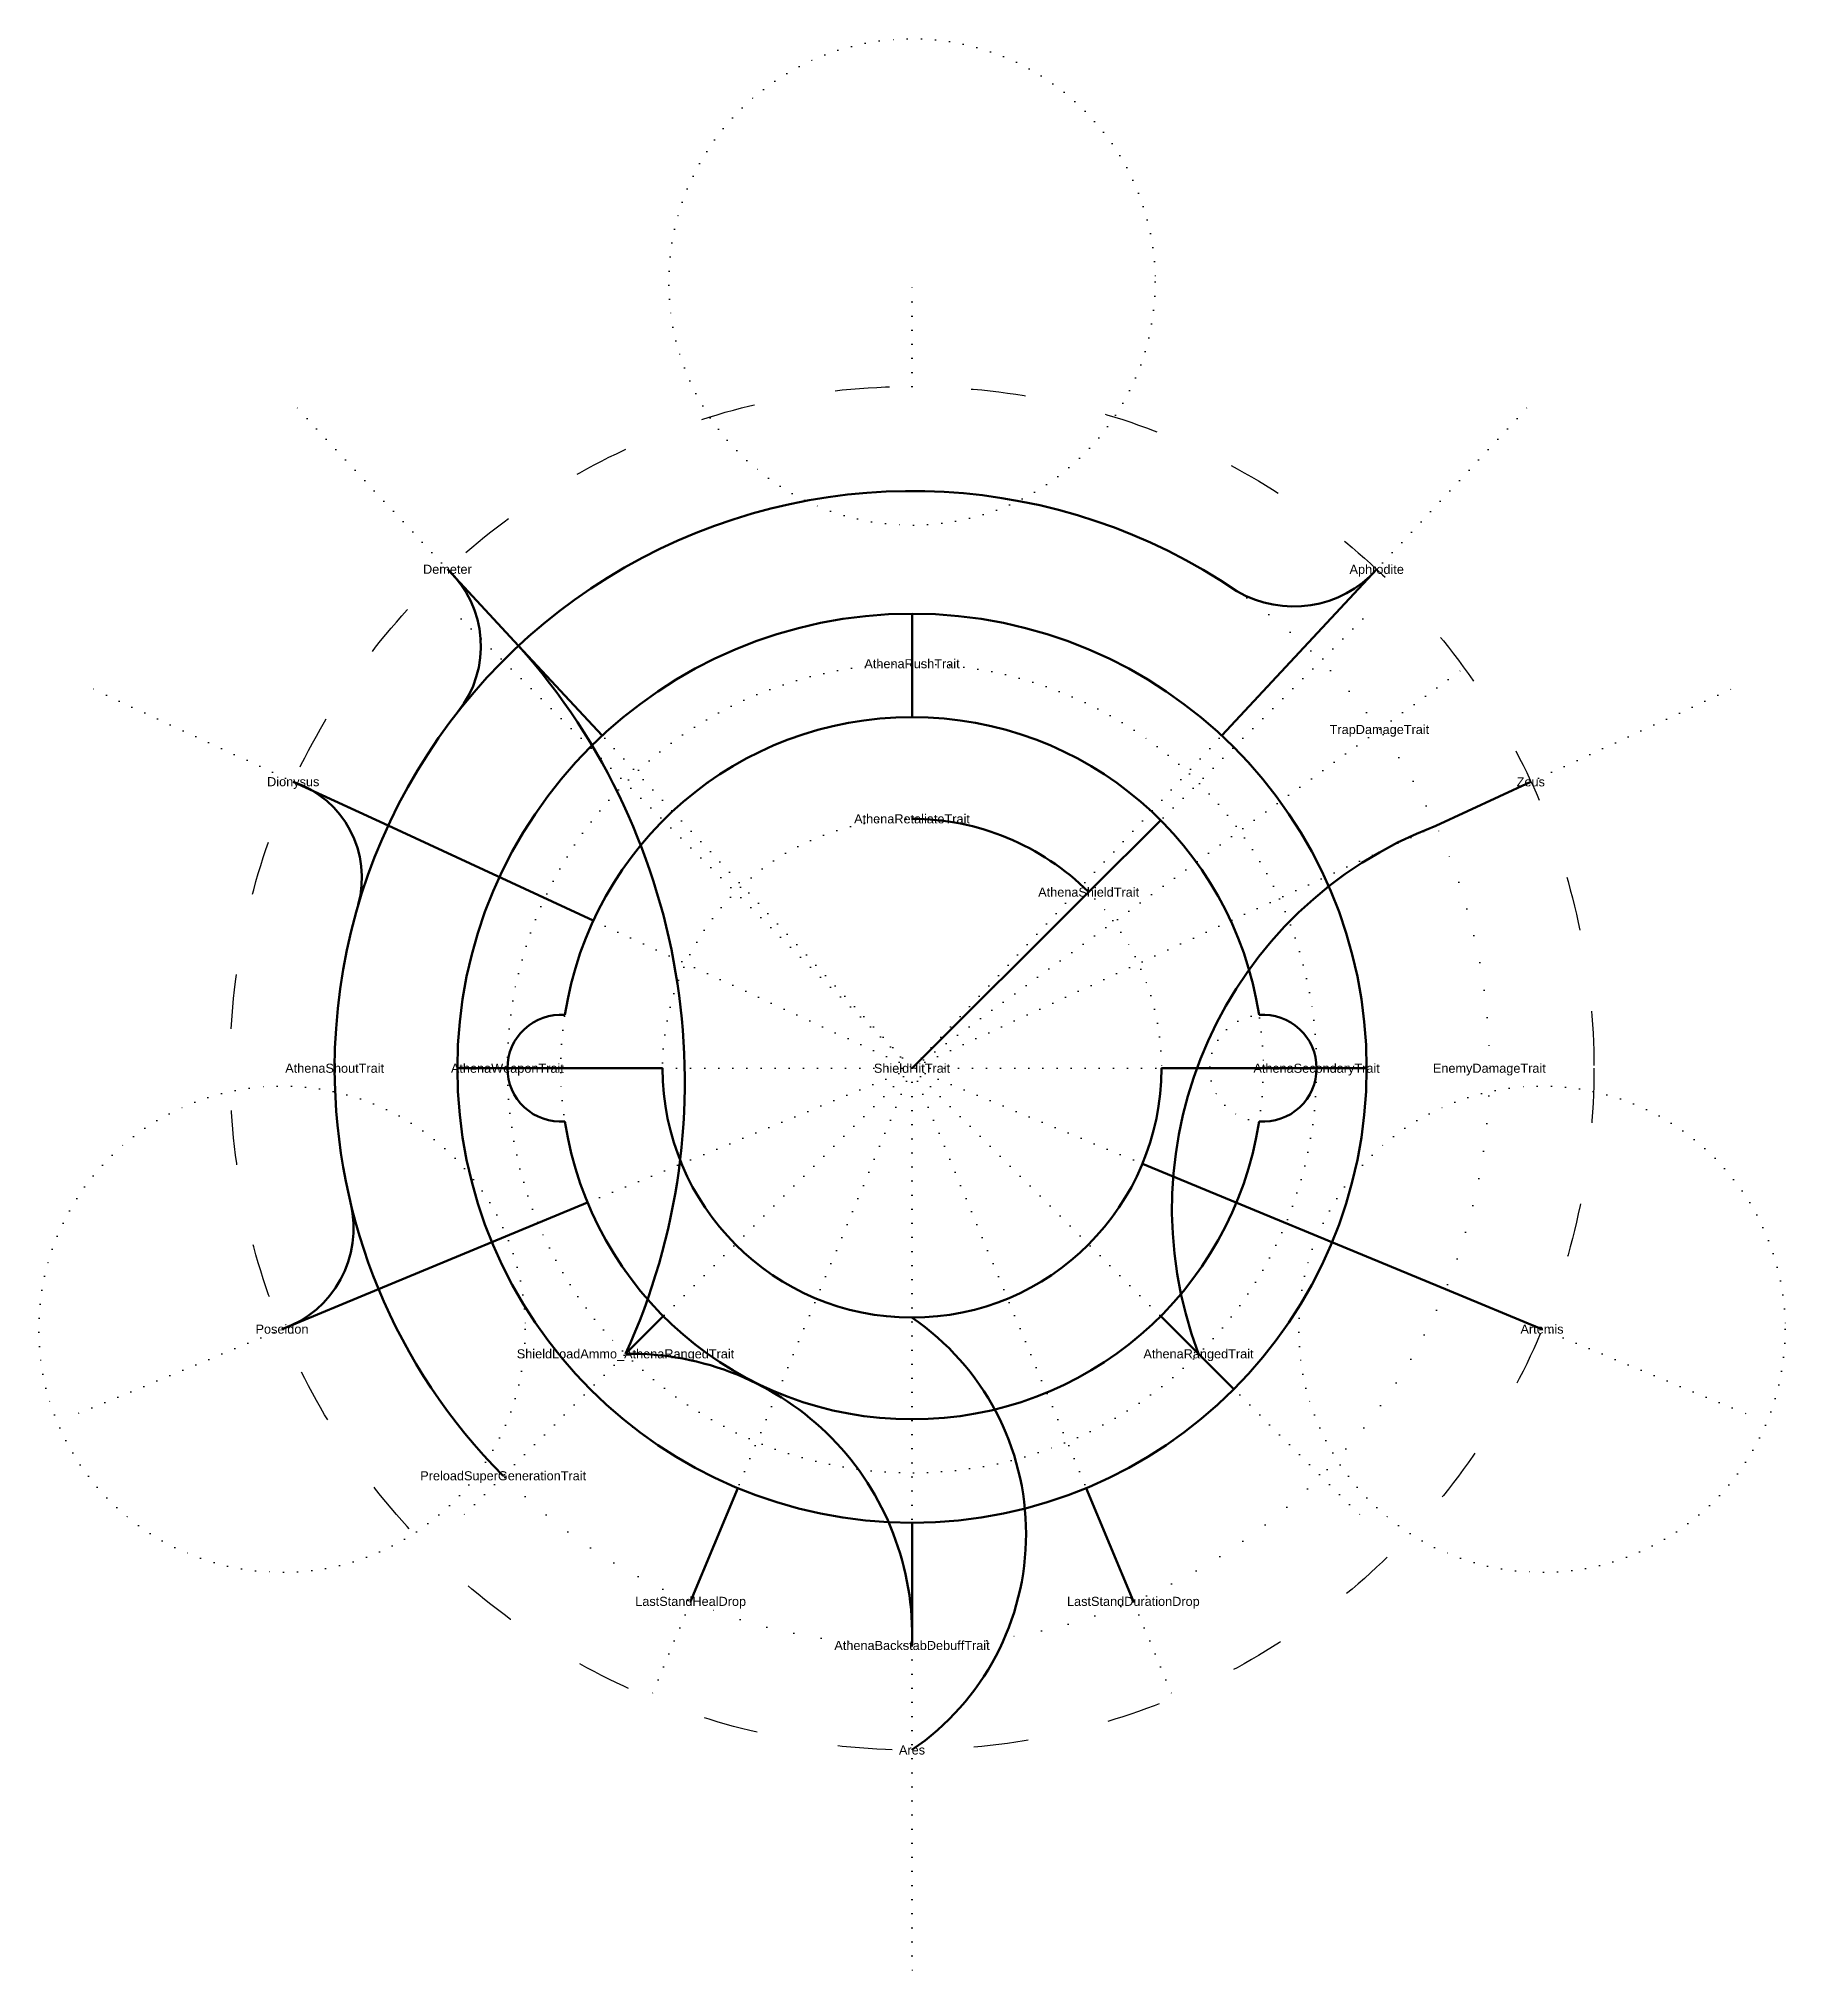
# Model space of a CAD drawing. Header units: millimetres. Extents: x -192 to 192, y -200 to 226.
import ezdxf
from ezdxf.enums import TextEntityAlignment as Align

# ---------------------------------------------------------------- set-up
doc = ezdxf.new("R2010")
doc.units = ezdxf.units.MM
doc.linetypes.add('ACAD_ISO03W100', pattern=[30, 12, -18])
doc.linetypes.add('ACAD_ISO07W100', pattern=[3, 0, -3])
for name, color, linetype, lineweight, true_color in [('Boons', 1, 'Continuous', 25, 0xff0000), ('C ... Attacks', 6, 'Continuous', 50, 0xff00ff), ('C ... AttackSpecial', 4, 'Continuous', 50, 0x00ffff), ('C ... Call', 30, 'Continuous', 50, 0xff7f00), ('C ... Cast', 1, 'Continuous', 50, 0xff0000), ('C ... Deflect', 5, 'Continuous', 50, 0x0000ff), ('C ... Demeter', 136, 'Continuous', 50, 0x008080), ('C ... Dionysus', 216, 'Continuous', 50, 0x800080), ('C ... LoadAmmo', 16, 'Continuous', 50, 0x800000), ('C ... NotAid', 2, 'Continuous', 50, 0xffff00), ('C ... Poseidon', 136, 'Continuous', 50, 0x008080), ('C ... Riposte', 176, 'Continuous', 50, 0x000080), ('C ... Shield', 56, 'Continuous', 50, 0x808000)]:
    doc.layers.add(name, color=color, linetype=linetype, lineweight=lineweight, true_color=true_color)
for name, color, linetype, lineweight, true_color, plot in [('Duos', 30, 'Continuous', 25, 0xff7f00, False), ('Guidelines', 18, 'ACAD_ISO07W100', 25, 0x000000, False), ('LayoutRadius', 18, 'ACAD_ISO03W100', 25, 0x000000, False)]:
    doc.layers.add(name, color=color, linetype=linetype, lineweight=lineweight, true_color=true_color, plot=plot)
doc.styles.add('textstyle11', font='')
doc.styles.add('textstyle12', font='')
doc.styles.add('textstyle13', font='')
doc.styles.add('textstyle14', font='')
doc.styles.add('textstyle15', font='')
doc.styles.add('textstyle16', font='')
doc.styles.add('textstyle17', font='')
doc.styles.add('textstyle18', font='')
doc.styles.add('textstyle19', font='')
doc.styles.add('textstyle20', font='')
doc.styles.add('textstyle21', font='')
doc.styles.add('textstyle22', font='')
doc.styles.add('textstyle23', font='')
doc.styles.add('textstyle24', font='')
doc.styles.add('textstyle25', font='')
doc.styles.add('textstyle26', font='')
doc.styles.add('textstyle27', font='')
doc.styles.add('textstyle28', font='')
doc.styles.add('textstyle29', font='')
doc.styles.add('textstyle30', font='')
doc.styles.add('textstyle31', font='')
doc.styles.add('textstyle32', font='')
doc.styles.get('textstyle11').set_extended_font_data('Arial')
doc.styles.get('textstyle12').set_extended_font_data('Arial')
doc.styles.get('textstyle13').set_extended_font_data('Arial')
doc.styles.get('textstyle14').set_extended_font_data('Arial')
doc.styles.get('textstyle15').set_extended_font_data('Arial')
doc.styles.get('textstyle16').set_extended_font_data('Arial')
doc.styles.get('textstyle17').set_extended_font_data('Arial')
doc.styles.get('textstyle18').set_extended_font_data('Arial')
doc.styles.get('textstyle19').set_extended_font_data('Arial')
doc.styles.get('textstyle20').set_extended_font_data('Arial')
doc.styles.get('textstyle21').set_extended_font_data('Arial')
doc.styles.get('textstyle22').set_extended_font_data('Arial')
doc.styles.get('textstyle23').set_extended_font_data('Arial')
doc.styles.get('textstyle24').set_extended_font_data('Arial')
doc.styles.get('textstyle25').set_extended_font_data('Arial')
doc.styles.get('textstyle26').set_extended_font_data('Arial')
doc.styles.get('textstyle27').set_extended_font_data('Arial')
doc.styles.get('textstyle28').set_extended_font_data('Arial')
doc.styles.get('textstyle29').set_extended_font_data('Arial')
doc.styles.get('textstyle30').set_extended_font_data('Arial')
doc.styles.get('textstyle31').set_extended_font_data('Arial')
doc.styles.get('textstyle32').set_extended_font_data('Arial')

msp = doc.modelspace()

# ---------------------------------------------------------------- linework, layer by layer
at = {"layer": 'C ... Attacks'}
for p, q in [((-63.02, -62.84), (-54.71, -54.55)), ((63.02, -62.84), (54.71, -54.55))]:
    msp.add_line(p, q, dxfattribs=at)
for centre, radius, start, end in [((-77.25, 0), 11.75, 180, 274.3604), ((77.25, 0), 11.75, 265.6396, 0), ((0, 0), 77.25, 188.7209, 351.2791)]:
    msp.add_arc(centre, radius, start, end, dxfattribs=at)
at = {"layer": 'C ... AttackSpecial'}
for p, q in [((-89, 0), (-54.87, 0)), ((89, 0), (54.87, 0)), ((50.69, -21), (117.33, -48.6)), ((117.33, -48.6), (138.58, -57.4))]:
    msp.add_line(p, q, dxfattribs=at)
for centre, radius, start, end in [((0, 0), 54.87, 180, 0), ((-32.51, -102.44), 57.61, 304.3541, 55.6459)]:
    msp.add_arc(centre, radius, start, end, dxfattribs=at)
at = {"layer": 'C ... Call'}
for centre, radius, start, end in [((0, 0), 127, 55.7546, 180), ((-117.98, 92.86), 23.14, 321.2966, 47.0172), ((83.93, 126.1), 24.52, 239.4501, 318.2614), ((-143.31, 41.92), 22.31, 344.4928, 71.191), ((0, 0), 127, 180, 224.9166), ((-146.28, -35.24), 23.46, 289.1436, 13.5451)]:
    msp.add_arc(centre, radius, start, end, dxfattribs=at)
at = {"layer": 'C ... Cast'}
msp.add_line((115.25, 53.35), (136.12, 63.01), dxfattribs=at)
msp.add_arc((147.45, -30.95), 90.24, 110.9022, 200.6914, dxfattribs=at)
at = {"layer": 'C ... Deflect'}
for p, q in [((0, 89), (0, 77.25)), ((54.71, 54.55), (38.86, 38.74))]:
    msp.add_line(p, q, dxfattribs=at)
for centre, radius, start, end in [((0, 0), 77.25, 8.7209, 171.2791), ((-77.25, 0), 11.75, 85.6396, 180), ((77.25, 0), 11.75, 0, 94.3604)]:
    msp.add_arc(centre, radius, start, end, dxfattribs=at)
at = {"layer": 'C ... Demeter'}
for p, q in [((-86.53, 92.96), (-102.2, 109.79)), ((-68.14, 73.19), (-86.53, 92.96))]:
    msp.add_line(p, q, dxfattribs=at)
msp.add_arc((-193.98, -2.93), 144.01, 335.4166, 41.7448, dxfattribs=at)
at = {"layer": 'C ... Dionysus'}
for p, q in [((-115.24, 53.37), (-136.11, 63.04)), ((-70.1, 32.47), (-115.24, 53.37))]:
    msp.add_line(p, q, dxfattribs=at)
at = {"layer": 'C ... LoadAmmo'}
msp.add_arc((-61.85, -124.72), 61.89, 357.8872, 91.0901, dxfattribs=at)
at = {"layer": 'C ... NotAid'}
for p, q in [((68.15, 73.18), (102.22, 109.77)), ((0, 89), (0, 100)), ((-89, 0), (-100, 0)), ((89, 0), (100, 0)), ((63.02, -62.84), (70.81, -70.61)), ((-38.34, -92.36), (-48.69, -117.3)), ((38.34, -92.36), (48.69, -117.3)), ((0, -127), (0, -100))]:
    msp.add_line(p, q, dxfattribs=at)
msp.add_circle((0, 0), 100, dxfattribs=at)
at = {"layer": 'C ... Poseidon'}
for p, q in [((-71.37, -29.56), (-117.33, -48.6)), ((-117.33, -48.6), (-138.58, -57.4))]:
    msp.add_line(p, q, dxfattribs=at)
at = {"layer": 'C ... Riposte'}
msp.add_arc((0, 0), 54.87, 45, 90.0834, dxfattribs=at)
at = {"layer": 'C ... Shield'}
msp.add_line((38.86, 38.74), (0, 0), dxfattribs=at)
at = {"layer": 'Guidelines'}
for p, q in [((0, 150), (0, 173)), ((0, 0), (-136.27, 146.39)), ((0, 0), (136.3, 146.37)), ((-99.14, 98.85), (99.14, -98.85)), ((99.14, 98.85), (-99.14, -98.85)), ((0, 0), (121.44, 88.04)), ((0, 0), (-181.48, 84.05)), ((0, 0), (181.5, 84.02)), ((-89, 0), (89, 0)), ((0, 0), (-57.5, -138.54)), ((0, 0), (-184.78, -76.54)), ((0, 0), (0, -200)), ((0, 0), (184.78, -76.54)), ((0, 0), (57.5, -138.54))]:
    msp.add_line(p, q, dxfattribs=at)
for centre, radius in [((0, 173), 53.5), ((0, 0), 100), ((0, 0), 89), ((0, 0), 77.25), ((0, 0), 54.87), ((77.25, 0), 11.75), ((-138.58, -57.4), 53.5), ((138.58, -57.4), 53.5)]:
    msp.add_circle(centre, radius, dxfattribs=at)
at = {"layer": 'Guidelines', "ltscale": 2}
msp.add_circle((0, 0), 127, dxfattribs=at)
at = {"layer": 'Guidelines'}
msp.add_arc((-77.25, 0), 11.75, 0, 0, dxfattribs=at)
at = {"layer": 'LayoutRadius'}
msp.add_circle((0, 0), 150, dxfattribs=at)

# ---------------------------------------------------------------- texts
at = {"layer": 'Boons'}
for s, style, p in [('AthenaRushTrait', 'textstyle13', (0, 89)), ('TrapDamageTrait', 'textstyle24', (102.82, 74.54)), ('AthenaRetaliateTrait', 'textstyle21', (0, 54.87)), ('AthenaShieldTrait', 'textstyle20', (38.86, 38.74)), ('AthenaShoutTrait', 'textstyle23', (-127, 0)), ('AthenaWeaponTrait', 'textstyle14', (-89, 0)), ('ShieldHitTrait', 'textstyle22', (0, 0)), ('AthenaSecondaryTrait', 'textstyle12', (89, 0)), ('EnemyDamageTrait', 'textstyle16', (127, 0)), ('ShieldLoadAmmo_AthenaRangedTrait', 'textstyle15', (-63.02, -62.84)), ('AthenaRangedTrait', 'textstyle11', (63.02, -62.84)), ('PreloadSuperGenerationTrait', 'textstyle17', (-89.93, -89.67)), ('LastStandHealDrop', 'textstyle18', (-48.69, -117.3)), ('LastStandDurationDrop', 'textstyle19', (48.69, -117.3)), ('AthenaBackstabDebuffTrait', 'textstyle25', (0, -127))]:
    msp.add_text(s, height=2, dxfattribs=dict(at, style=style)).set_placement(p, align=Align.MIDDLE_CENTER)
at = {"layer": 'Duos'}
for s, style, p in [('Demeter', 'textstyle28', (-102.2, 109.79)), ('Aphrodite', 'textstyle29', (102.22, 109.77)), ('Dionysus', 'textstyle27', (-136.11, 63.04)), ('Zeus', 'textstyle30', (136.12, 63.01)), ('Poseidon', 'textstyle26', (-138.58, -57.4)), ('Artemis', 'textstyle31', (138.58, -57.4)), ('Ares', 'textstyle32', (0, -150))]:
    msp.add_text(s, height=2, dxfattribs=dict(at, style=style)).set_placement(p, align=Align.MIDDLE_CENTER)

doc.saveas('drawing.dxf')
